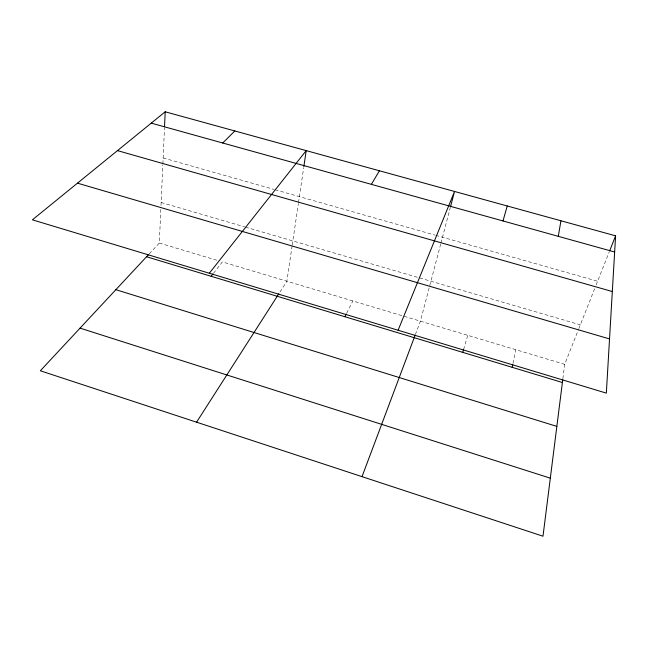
<?xml version="1.0" encoding="UTF-8"?>
<svg xmlns="http://www.w3.org/2000/svg" width="648" height="648" viewBox="0 0 648 648"><rect width="100%" height="100%" fill="white"/><g stroke="black" fill="none" stroke-linecap="round" stroke-linejoin="round"><path stroke-width="0.49" stroke-dasharray="3.24 2.43" d="M149.234 253.87L159.319 243.041L160.826 209.417M161.004 205.457L162.826 164.884M162.867 163.895L164.487 127.842M562.869 378.675L564.683 364.338L578.47 329.54M292.11 245.843L286.878 281.216L279.377 292.928M292.256 244.863L298.38 203.521M298.526 202.532L303.693 167.621M512.973 363.398L515.808 349.709M440.689 244.077L420.406 321.165L415.579 334.02M440.948 243.097L450.174 208.016M463.595 349.531L467.718 335.324M578.842 328.601L594.662 288.668M596.136 284.958L609.355 251.578M346.672 313.227L352.868 300.956M213.5 273.262L222.377 261.914L564.683 364.338M163.134 157.958L274.153 189.459M275.116 189.734L434.759 235.038M435.731 235.313L597.602 281.248M161.141 202.492L244.563 226.841M245.527 227.124L580.333 324.834M159.319 243.041L217.598 260.48"/><path stroke-width="0.97" d="M164.527 126.838L165.2 111.788L615.6 235.823L606.342 393.117L32.4 219.826L165.2 111.788M562.756 379.631L542.992 536.212L40.338 370.769L148.562 254.591M303.839 166.617L306.212 150.619L209.32 273.245M558.293 236.334L560.933 220.766M512.163 367.311L512.77 364.379M450.433 207.044L454.531 191.46L398.107 330.245M502.978 220.944L507.254 205.983M462.777 352.374L463.595 349.531M362.013 476.645L415.238 334.935M609.719 250.655L615.6 235.823M344.898 316.734L346.226 314.102M371.385 184.348L379.42 170.78M196.571 422.188L278.834 293.763M211.126 276.283L212.909 274.015M222.75 143.006L234.827 130.961M151.259 123.128L614.644 252.007M117.474 150.611L612.32 291.535M77.477 183.157L609.533 338.928M146.545 256.754L562.391 382.498M115.871 289.688L556.851 426.392M80.052 328.131L550.314 478.159"/></g></svg>
